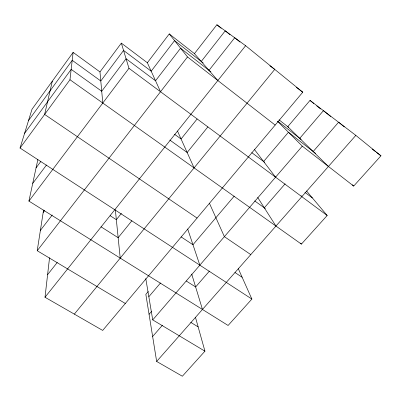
<?xml version="1.0" encoding="UTF-8"?>
<svg xmlns="http://www.w3.org/2000/svg" width="401" height="401" viewBox="0 0 401 401"><rect width="100%" height="100%" fill="white"/><g stroke="black" fill="none" stroke-linecap="round" stroke-linejoin="round"><path stroke-width="0.6" d="M217.838 80.526L194.445 53.634L216.881 24.772L245.618 45.694L302.775 92.205L102.686 330.424L45.002 297.266L49.549 257.713M37.869 159.478L28.917 201.086L228.099 325.467L251.883 299.071L20.05 148.049L69.98 79.734L73.127 52.391L99.974 71.929L102.791 103.042M125.312 303.482L37.218 250.72L43.559 210.044M52.315 81.162L44.626 114.425L197.051 218.074M20.05 148.049L32.025 109.207L73.127 52.391M28.536 120.516L72.215 60.32L100.796 80.977L123.553 50.436L151.182 71.188L174.555 40.611L203.202 62.982M24.581 133.353L71.172 69.353L101.724 91.258L126.069 58.752L155.538 80.766L180.585 48.22L210.941 71.869M99.974 71.929L121.338 43.128L147.352 62.751L160.525 91.744M36.07 167.839L40.862 161.413M32.727 183.377L46.511 164.971M28.917 201.086L128.962 68.3L121.338 43.128M147.352 62.751L169.257 33.925L194.445 53.634M43.178 212.49L44.696 210.505M40.386 230.39L52.23 215.001M37.218 250.72L187.508 56.957L169.257 33.925M201.252 61.458L225.227 30.847L229.999 34.727M47.599 274.665L57.248 262.449M208.981 70.345L234.72 37.759L239.999 42.05M45.002 297.266L245.618 45.694M121.408 213.387L116.34 219.703L110.12 215.683M197.122 118.977L181.072 138.987L174.47 134.22M131.904 220.73L118.155 237.703L101.012 226.801M207.908 126.876L187.157 152.5L169.844 140.089M74.33 314.128L274.735 69.388L269.863 65.779M148.265 291.522L145.849 294.374L156.656 361.451L182.365 376.228L204.936 351.176L195.452 317.281M277.577 121.353L302.284 146.139L353.687 186.084L380.95 155.824L355.827 135.378L310.008 100.41L287.778 126.671L328.439 166.465M148.831 296.73L160.53 282.946M234.249 196.094L192.966 244.735L181.102 236.891M263.612 161.508L288.439 132.255L315.612 153.423M149.057 314.289L151.458 311.487M299.717 138.355L323.437 110.661L330.665 116.536M204.936 351.176L152.731 319.908L302.284 146.139M152.636 336.504L162.435 325.216M209.422 271.076L195.628 286.971L186.249 281.006M264.314 207.818L285.151 183.808M313.171 151.523L338.594 122.225L344.314 126.876M156.656 361.451L355.827 135.378M69.98 79.734L301.392 244.119L327.176 215.502L306.504 190.941M190.756 322.374L198.144 326.895M234.931 272.495L242.144 277.266M250.785 254.61L224.38 236.66L209.402 203.217M254.67 200.906L265.317 208.54M128.962 68.3L327.176 215.502M251.773 152.661L264.6 162.25M304.925 192.375L312.429 197.984M296.359 87.388L302.775 92.205M372.173 149.087L375.587 151.708M376.559 152.455L380.95 155.824M187.508 56.957L275.166 125.072M277.738 121.187L301.171 139.488M279.056 119.844L288.765 127.443M216.881 24.772L221.182 28.265M310.008 100.41L313.843 103.523M316.72 105.859L320.554 108.977M352.339 184.791L353.687 186.084M301.061 195.723L301.823 196.675M254.204 149.187L275.572 177.177M300.69 243.091L301.392 244.119M257.678 197.427L275.948 226.044M177.483 131.012L194.079 167.889M238.324 268.72L251.883 299.071M187.668 228.986L199.843 265.171M191.698 274.048L202.465 309.457M145.779 278.58L152.731 319.908M115.348 209.848L120.215 258.094"/></g></svg>
